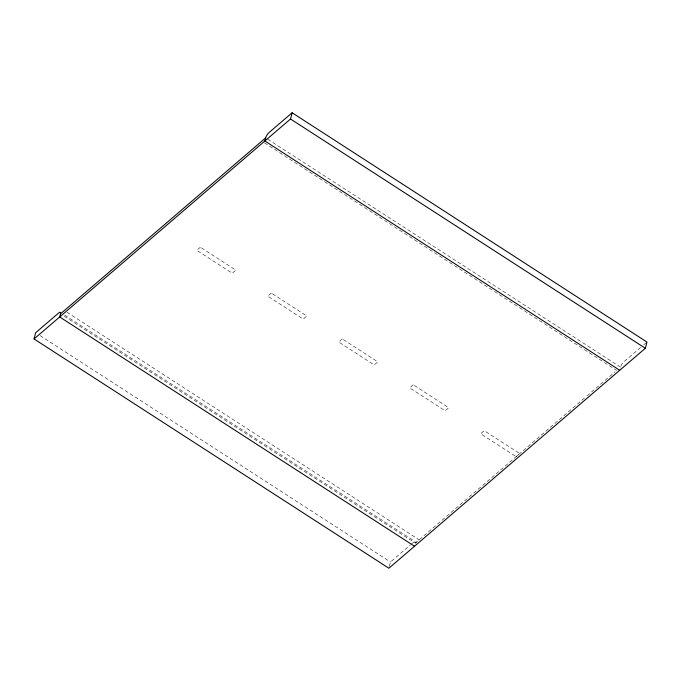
<?xml version="1.0" encoding="UTF-8"?>
<svg xmlns="http://www.w3.org/2000/svg" width="681" height="681" viewBox="0 0 681 681"><rect width="100%" height="100%" fill="white"/><g stroke="black" fill="none" stroke-linecap="round" stroke-linejoin="round"><path stroke-width="0.51" stroke-dasharray="3.4 2.55" d="M389.336 566.456L390.485 562.004L410.379 544.936M516.121 456.679L519.722 453.563L484.234 430.639L480.641 433.72L516.13 456.645M620.51 367.119L266.56 138.456M411.179 544.255L413.563 542.204A4.452 1.405 -57.1 0 1 415.333 543.097L495.291 474.546M640.583 347.497L623.864 361.832A4.452 1.405 -57.1 0 0 620.638 366.693M643.766 344.765L646.95 342.041M496.091 473.857L586.213 396.563M587.013 395.874L615.054 371.826M264.509 142.874L616.654 370.447M67.027 312.247L419.173 539.829L415.333 543.097L63.18 315.55M64.763 315.167L415.138 541.565M40.111 335.614L390.485 562.004M200.367 247.22L196.783 250.302L232.264 273.226L235.856 270.144L200.367 247.22M271.336 293.077L267.744 296.15L303.232 319.083L306.816 316.001L271.336 293.077M342.305 338.925L338.712 342.007L374.192 364.939L377.785 361.858L342.305 338.925M413.273 384.782L409.681 387.864L445.161 410.788L448.753 407.715L413.273 384.782"/><path stroke-width="1.02" d="M60.498 313.847L265.684 137.843A4.452 1.405 -57.1 0 1 269.038 132.557L292.115 112.765L646.95 342.041L645.35 348.272L388.885 568.235L34.05 338.959L35.65 332.728L58.736 312.937A4.452 1.405 -57.1 0 1 60.507 313.822L59.698 316.963L414.525 546.239M265.684 137.843L264.875 140.993L619.701 370.268M34.05 338.959L290.515 118.996L292.115 112.765M290.515 118.996L645.35 348.272"/></g></svg>
